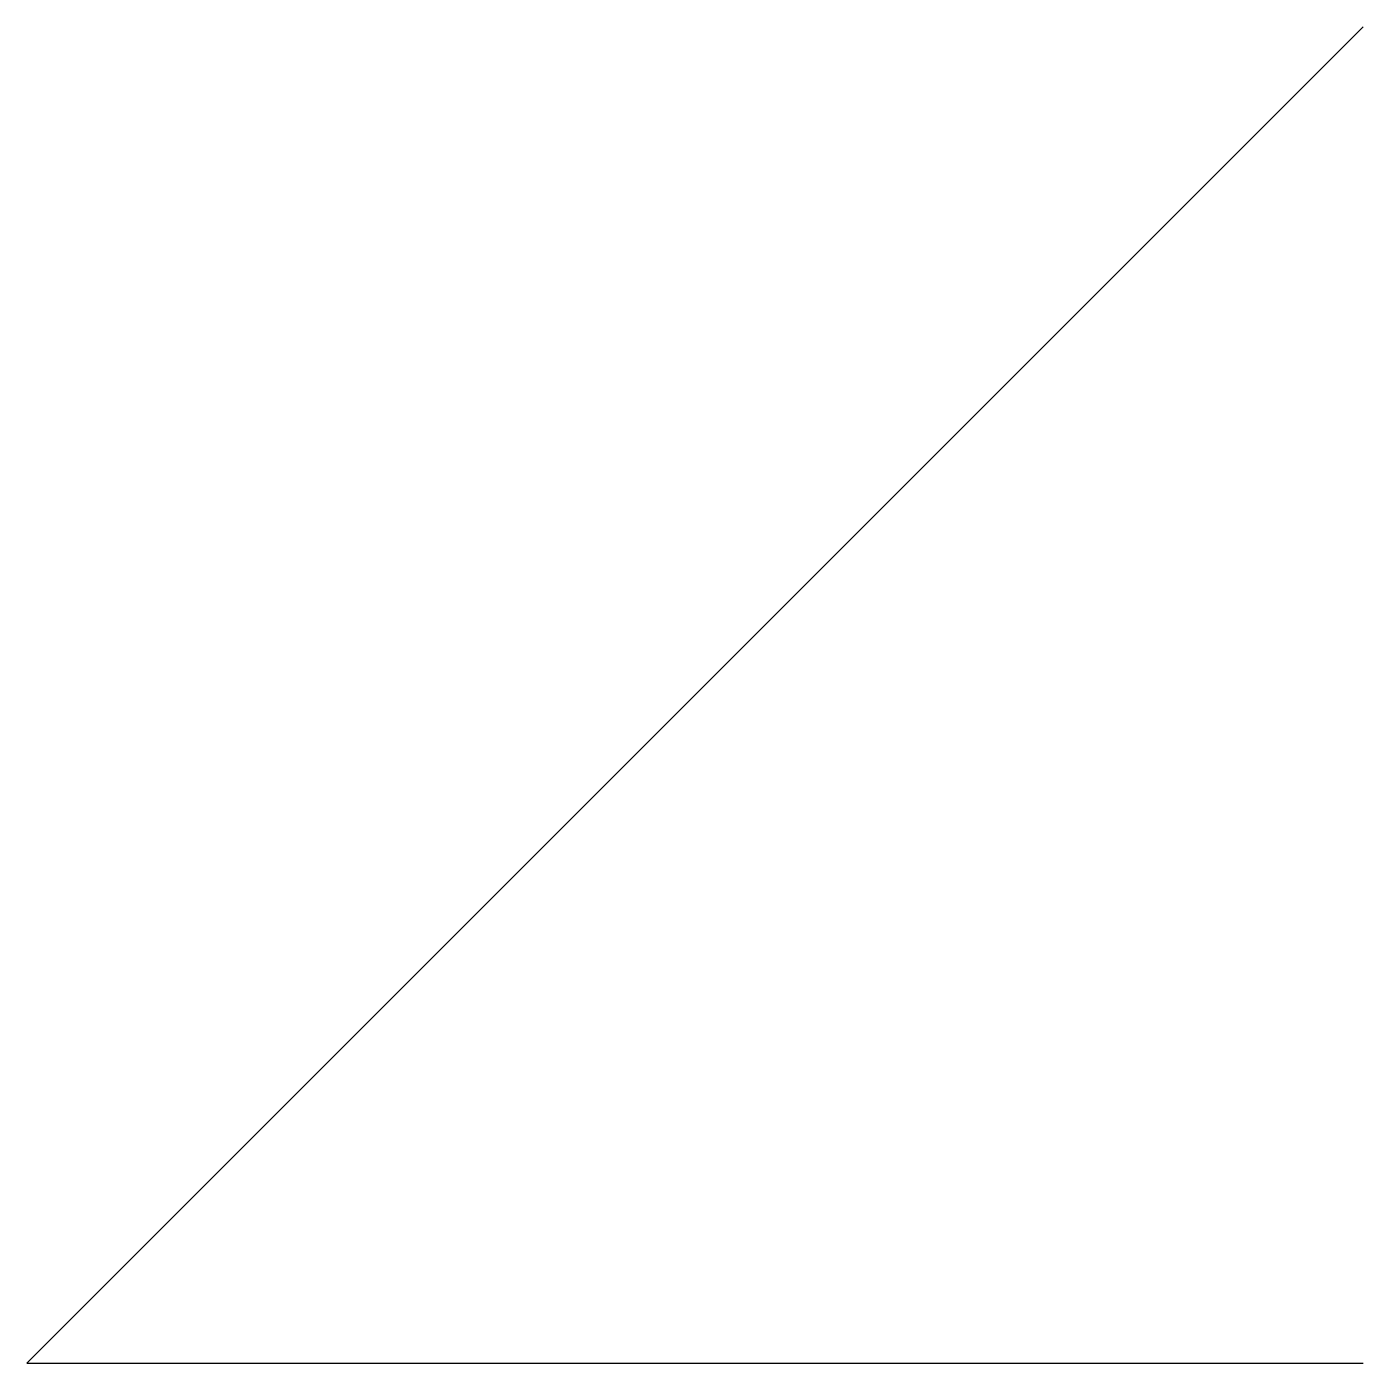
# Model space of a CAD drawing. Extents: x -15 to -5, y 5 to 15.
import ezdxf

# ---------------------------------------------------------------- set-up
doc = ezdxf.new("R2010")
doc.units = 0
doc.layers.add('s001-#def-active-grp', color=7, linetype='CONTINUOUS')

msp = doc.modelspace()

# ---------------------------------------------------------------- linework, layer by layer
at = {"layer": 's001-#def-active-grp', "color": 7, "linetype": 'CONTINUOUS', "lineweight": 30, "true_color": 0x000000}
msp.add_lwpolyline([(-5, 15), (-15, 5), (-5, 5)], dxfattribs=at)

doc.saveas('drawing.dxf')
